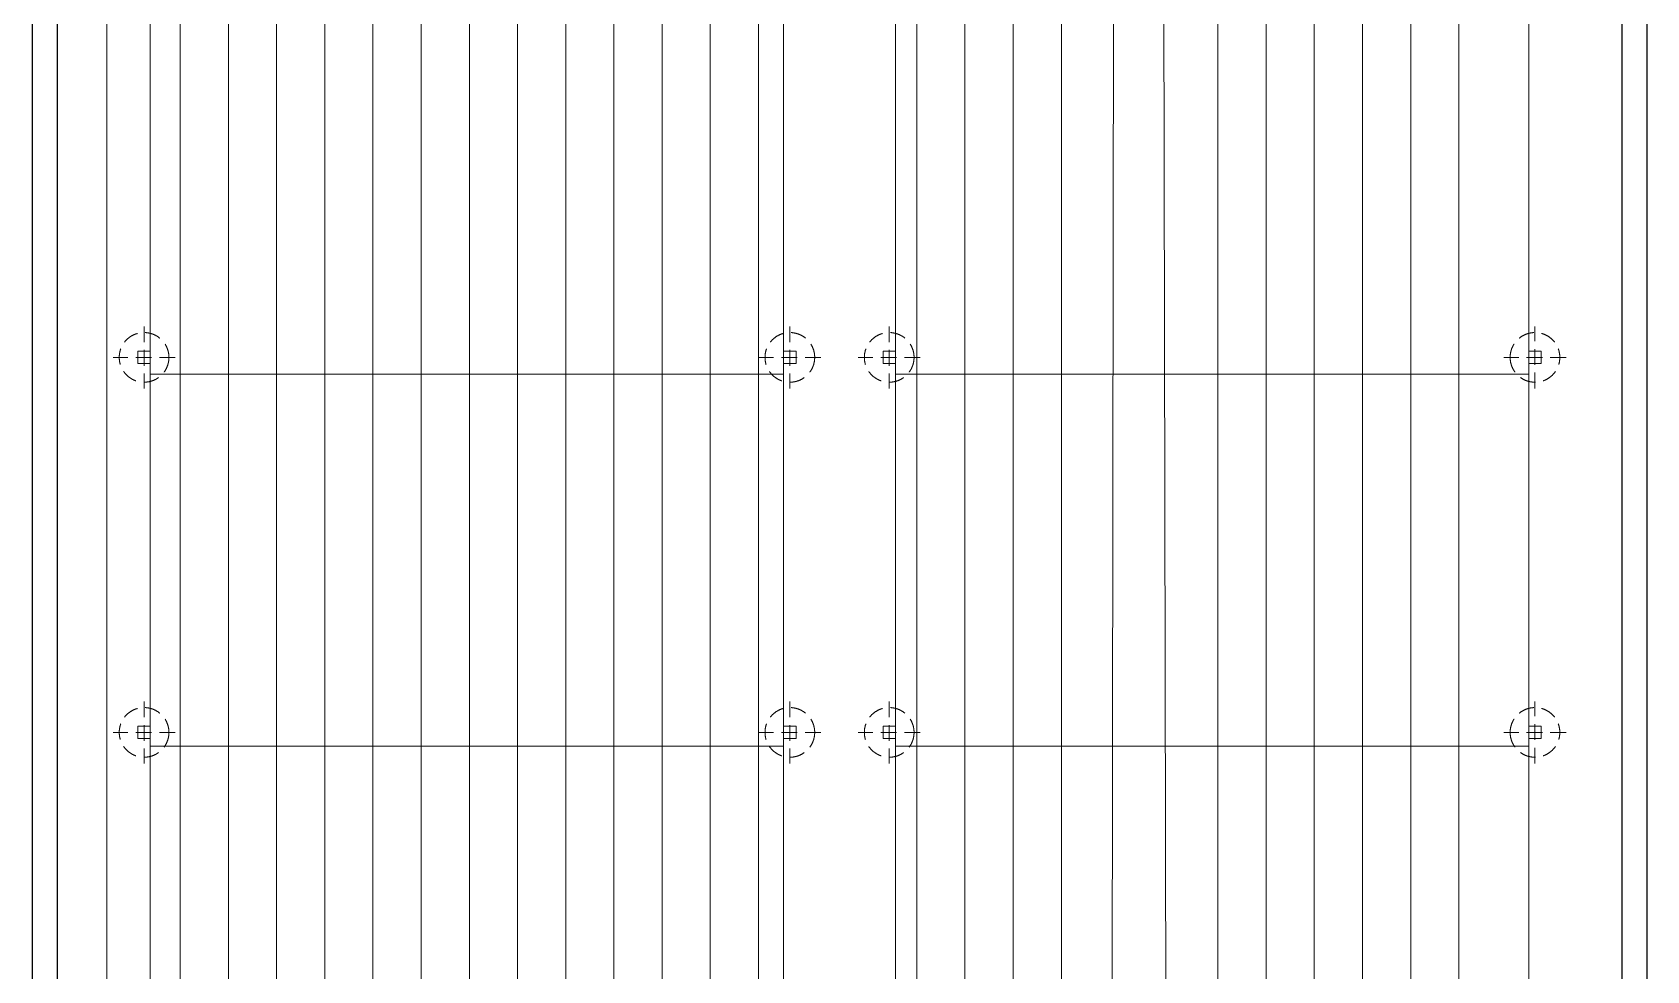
# Model space of a CAD drawing. Extents: x -3873 to 164127, y 7129 to 96529.
# Drawn here: x 10260 to 23260, y 55843 to 63405 of the extents above; entities that cross this region are included whole.
import ezdxf

# ---------------------------------------------------------------- set-up
doc = ezdxf.new("R2010")
doc.units = 0
doc.linetypes.add('HIDDEN', pattern=[9.525, 6.35, -3.175])
doc.layers.get('0').update_dxf_attribs({"linetype": 'CONTINUOUS'})
doc.layers.add('BUILDING', color=2, linetype='CONTINUOUS')
doc.layers.add('LAYOUT Kromeka', color=1, linetype='CONTINUOUS', lineweight=5)

# ---------------------------------------------------------------- blocks, each defined once
blk = doc.blocks.new('chilling_column100')
at = {"color": 4, "linetype": 'HIDDEN', "ltscale": 20}
for p, q in [((0, -250), (0, 250)), ((-250, 0), (250, 0))]:
    blk.add_line(p, q, dxfattribs=at)
at = {"color": 1, "linetype": 'Continuous', "ltscale": 20}
for p, q in [((50, 50), (-50, 50)), ((-50, 50), (-50, -50)), ((50, -50), (50, 50)), ((-50, -50), (50, -50))]:
    blk.add_line(p, q, dxfattribs=at)
at = {"color": 4, "linetype": 'HIDDEN', "ltscale": 20}
blk.add_circle((0, 0), 200, dxfattribs=at)

msp = doc.modelspace()

# ---------------------------------------------------------------- linework, layer by layer
at = {"layer": 'BUILDING', "color": 2, "linetype": 'BYBLOCK'}
for p, q in [((23060, 71033), (23060, 38883)), ((10260, 70833), (10260, 38883))]:
    msp.add_line(p, q, dxfattribs=at)
at = {"layer": 'BUILDING', "color": 2}
for p, q in [((23260, 71033), (23260, 38883)), ((10460, 70833), (10460, 38883))]:
    msp.add_line(p, q, dxfattribs=at)
at = {"layer": 'LAYOUT Kromeka', "ltscale": 20}
for p, q in [((10860, 41491), (10860, 70029)), ((11451, 40433), (11451, 69544)), ((11839, 40433), (11839, 68812)), ((12227, 40433), (12227, 68812)), ((12615, 40433), (12615, 68812)), ((13003, 40433), (13003, 68812)), ((13391, 40433), (13391, 68812)), ((13779, 40433), (13779, 68812)), ((14167, 40433), (14167, 68812)), ((14555, 40433), (14555, 68812)), ((14943, 40433), (14943, 68812)), ((15331, 40433), (15331, 68812)), ((15719, 40433), (15719, 68812)), ((16107, 40433), (16107, 68812)), ((17382, 40433), (17382, 68812)), ((17770, 40433), (17770, 68812)), ((18158, 40433), (18158, 68812)), ((18546, 40433), (18546, 68812)), ((19807, 40433), (19807, 68812)), ((20195, 40433), (20195, 68812)), ((20583, 40433), (20583, 68812)), ((20971, 40433), (20971, 68812)), ((21359, 40433), (21359, 68812)), ((21747, 40433), (21747, 68812)), ((18934, 40433), (18973, 68217)), ((19419, 40433), (19361, 68217))]:
    msp.add_line(p, q, dxfattribs=at)
at = {"layer": 'LAYOUT Kromeka', "color": 4, "ltscale": 20}
for p, q in [((11210, 69745), (11210, 39501)), ((16310, 69745), (16310, 39501)), ((17210, 69745), (17210, 39501)), ((22310, 69745), (22310, 39501)), ((11210, 60651), (16310, 60651)), ((17210, 60651), (22310, 60651)), ((11210, 57651), (16310, 57651)), ((17210, 57651), (22310, 57651))]:
    msp.add_line(p, q, dxfattribs=at)

# ---------------------------------------------------------------- block references
at = {"layer": 'LAYOUT Kromeka', "ltscale": 20, "rotation": 180}
for p in [(11160, 60785), (16360, 60785), (17160, 60785), (11160, 57763), (16360, 57763), (17160, 57763)]:
    msp.add_blockref('chilling_column100', p, dxfattribs=at)
at = {"layer": 'LAYOUT Kromeka', "ltscale": 20, "xscale": -1}
for p in [(22360, 60785), (22360, 57763)]:
    msp.add_blockref('chilling_column100', p, dxfattribs=at)

doc.saveas('drawing.dxf')
